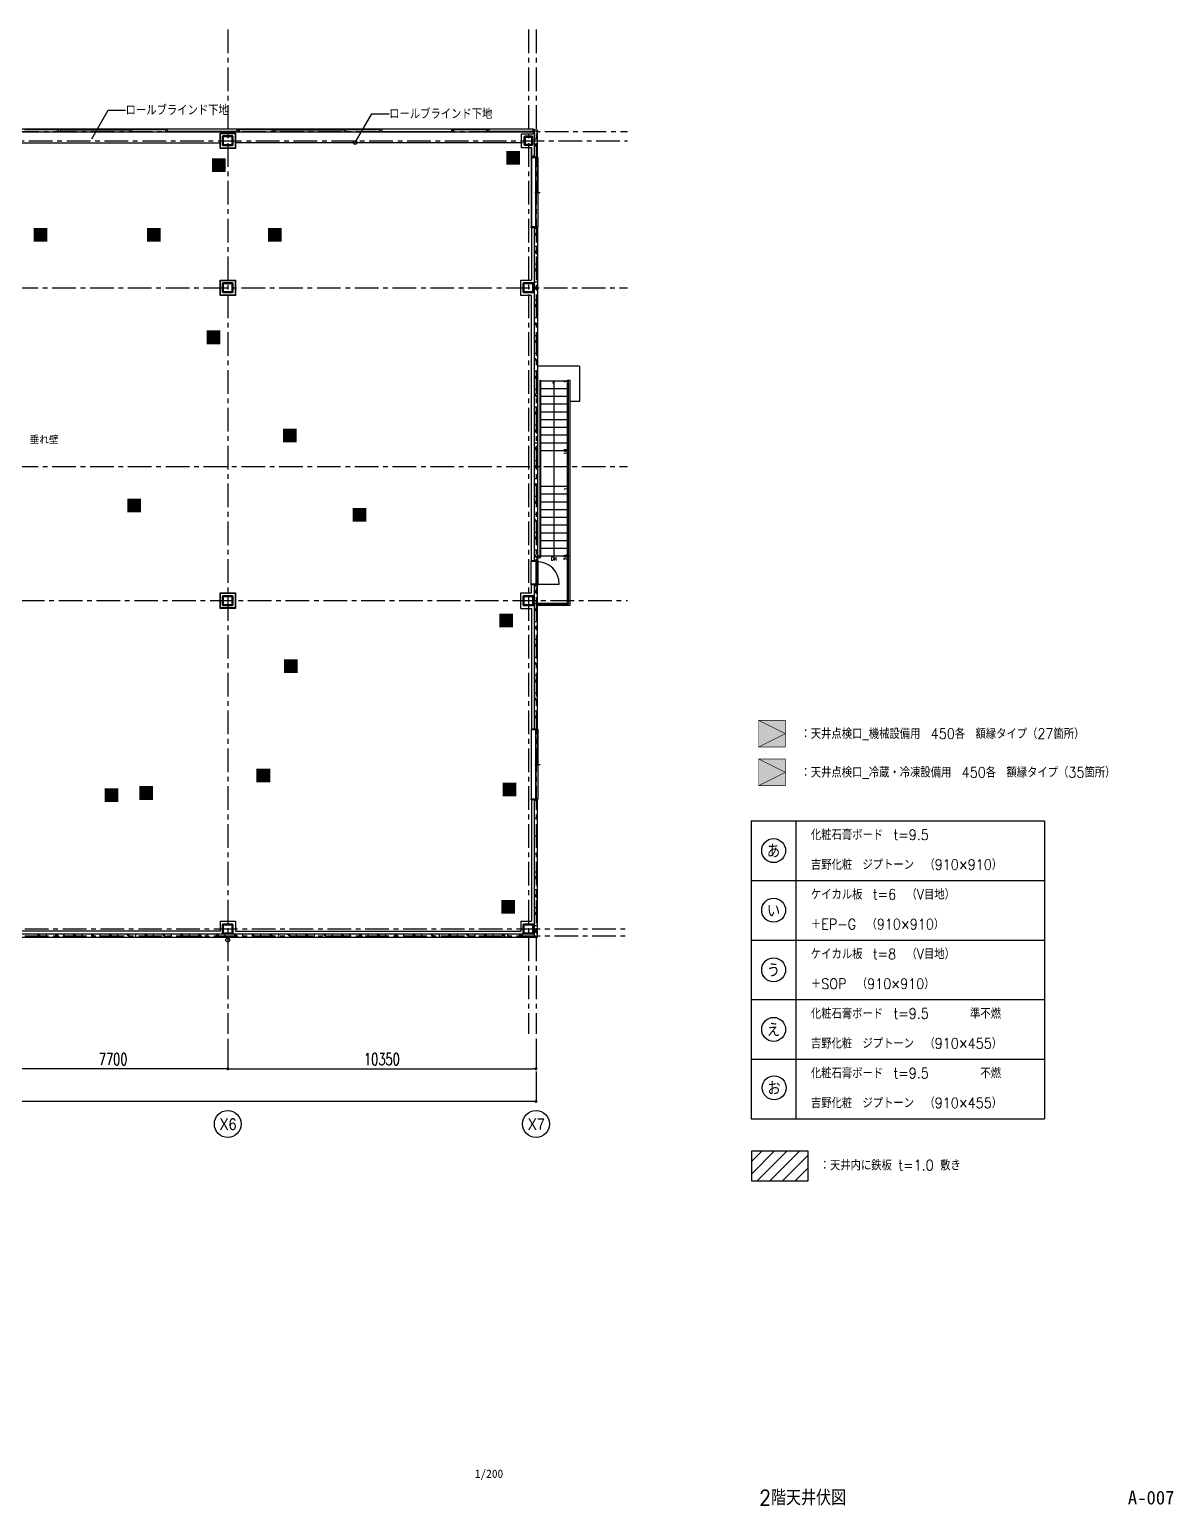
# Model space of a CAD drawing. Extents: x -119186 to 81195, y 1810 to 147180.
# Drawn here: x 42782 to 81195, y 1810 to 51351 of the extents above; entities that cross this region are included whole.
import ezdxf
from ezdxf.enums import TextEntityAlignment as Align

# ---------------------------------------------------------------- set-up
doc = ezdxf.new("R2010")
doc.units = 0
doc.header["$LTSCALE"] = 12.7
doc.header["$MEASUREMENT"] = 0
doc.header["$PDMODE"] = 1
doc.header["$PDSIZE"] = -2
doc.linetypes.add('CENTER', pattern=[2, 1.25, -0.25, 0.25, -0.25])
doc.linetypes.add('ISO-10______', pattern=[0.37, 0.24, -0.06, 0.01, -0.06])
doc.layers.get('0').update_dxf_attribs({"linetype": 'CONTINUOUS'})
doc.layers.get('DEFPOINTS').update_dxf_attribs({"color": 1, "linetype": 'CONTINUOUS'})
for name, color, linetype in [('A_タイトル枠', 7, 'CONTINUOUS'), ('A_寸法', 9, 'CONTINUOUS'), ('A_建築（下図）', 8, 'CONTINUOUS'), ('A_建築（新設・仕上げ）', 2, 'CONTINUOUS'), ('A_記述', 3, 'CONTINUOUS'), ('A_通り芯', 8, 'CENTER'), ('A_通り記号', 2, 'CENTER'), ('枠内記述', 3, 'CONTINUOUS')]:
    doc.layers.add(name, color=color, linetype=linetype)
doc.layers.add('A_天井点検口-1', color=5, linetype='CONTINUOUS', true_color=0x0000ff)
doc.layers.add('A_天井点検口-2', color=1, linetype='CONTINUOUS', true_color=0xff0000)
doc.styles.add('Dim', font='simplex.shx', dxfattribs={"width": 0.7, "bigfont": 'extfont2.shx'})
doc.styles.get("Standard").update_dxf_attribs({"font": 'txt', "bigfont": 'BIGFONT.SHX'})
doc.styles.add('Standard-A', font='romans.shx', dxfattribs={"bigfont": 'extfont2.shx'})
doc.styles.add('ゴシック', font='MS Gothic.ttf', dxfattribs={"height": 4})
doc.styles.add('スタイル1', font='MS PGothic.ttf')
doc.dimstyles.new('1-200', dxfattribs={"dimscale": 200, "dimtxt": 3, "dimasz": 1, "dimexe": 1, "dimexo": 1, "dimgap": 1, "dimtad": 1, "dimdec": 0, "dimtxsty": 'Dim', "dimblk": 'DOT', "dimcen": 2.5, "dimadec": 0, "dimazin": 0, "dimtfac": 1, "dimtdec": 0, "dimtix": 1, "dimtmove": 2, "dimatfit": 3, "dimldrblk": '引出線', "dimfxl": 1, "dimlwd": -1, "dimlwe": -1, "dimarcsym": 0})

# ---------------------------------------------------------------- blocks, each defined once
blk = doc.blocks.new('_Dot')
at = {"color": 0, "linetype": 'ByBlock', "lineweight": -2}
blk.add_line((-0.5, 0), (-1, 0), dxfattribs=at)
at = {"color": 0, "linetype": 'ByBlock', "const_width": 0.5}
blk.add_lwpolyline([(-0.25, 0, 1), (0.25, 0, 1)], format="xyb", close=True, dxfattribs=at)
blk = doc.blocks.new('*D14')
at = {"layer": 'A_寸法', "color": 0, "transparency": 16777216}
for p, q in [((41740, 17468), (41740, 16468)), ((49440, 17468), (49440, 16468)), ((49340, 16468), (41840, 16468))]:
    blk.add_line(p, q, dxfattribs=at)
at = {"layer": 'DEFPOINTS', "color": 0, "transparency": 16777216}
for p in [(41740, 17468), (49440, 17468), (41740, 16468)]:
    blk.add_point(p, dxfattribs=at)
at = {"layer": 'A_寸法', "color": 0, "transparency": 16777216, "xscale": 100, "yscale": 100, "zscale": 100, "rotation": 180}
blk.add_blockref('_Dot', (41740, 16468), dxfattribs=at)
at = {"layer": 'A_寸法', "color": 0, "transparency": 16777216, "xscale": 100, "yscale": 100, "zscale": 100}
blk.add_blockref('_Dot', (49440, 16468), dxfattribs=at)
at = {"layer": 'A_寸法', "color": 0, "transparency": 16777216, "insert": (45590, 16788), "char_height": 400, "attachment_point": 5, "style": 'Dim'}
blk.add_mtext('7700', dxfattribs=at)
blk = doc.blocks.new('引出線')
at = {"color": 0, "linetype": 'ByBlock'}
for points in [[(0, 0), (-1.96, -0.4)], [(-1, 0), (0, 0)]]:
    blk.add_lwpolyline(points, dxfattribs=at)
blk = doc.blocks.new('*D15')
at = {"layer": 'A_寸法', "color": 0, "transparency": 16777216}
for p, q in [((49440, 17468), (49440, 16468)), ((59790, 17468), (59790, 16468)), ((49540, 16468), (59690, 16468))]:
    blk.add_line(p, q, dxfattribs=at)
at = {"layer": 'DEFPOINTS', "color": 0, "transparency": 16777216}
for p in [(49440, 17468), (59790, 17468), (59790, 16468)]:
    blk.add_point(p, dxfattribs=at)
at = {"layer": 'A_寸法', "color": 0, "transparency": 16777216, "xscale": 100, "yscale": 100, "zscale": 100, "rotation": 180}
blk.add_blockref('_Dot', (49440, 16468), dxfattribs=at)
at = {"layer": 'A_寸法', "color": 0, "transparency": 16777216, "xscale": 100, "yscale": 100, "zscale": 100}
blk.add_blockref('_Dot', (59790, 16468), dxfattribs=at)
at = {"layer": 'A_寸法', "color": 0, "transparency": 16777216, "insert": (54615, 16788), "char_height": 400, "attachment_point": 5, "style": 'Dim'}
blk.add_mtext('10350', dxfattribs=at)
blk = doc.blocks.new('*D16')
at = {"layer": 'A_寸法', "color": 0, "transparency": 16777216}
for p, q in [((11590, 16373), (11590, 15373)), ((59790, 16373), (59790, 15373)), ((59690, 15373), (11690, 15373))]:
    blk.add_line(p, q, dxfattribs=at)
at = {"layer": 'DEFPOINTS', "color": 0, "transparency": 16777216}
for p in [(11590, 16373), (59790, 16373), (11590, 15373)]:
    blk.add_point(p, dxfattribs=at)
at = {"layer": 'A_寸法', "color": 0, "transparency": 16777216, "xscale": 100, "yscale": 100, "zscale": 100, "rotation": 180}
blk.add_blockref('_Dot', (11590, 15373), dxfattribs=at)
at = {"layer": 'A_寸法', "color": 0, "transparency": 16777216, "xscale": 100, "yscale": 100, "zscale": 100}
blk.add_blockref('_Dot', (59790, 15373), dxfattribs=at)
at = {"layer": 'A_寸法', "color": 0, "transparency": 16777216, "insert": (35690, 15693), "char_height": 400, "attachment_point": 5, "style": 'Dim'}
blk.add_mtext('48200', dxfattribs=at)

msp = doc.modelspace()

# ---------------------------------------------------------------- hatches: boundary and pattern name
at = {"layer": 'A_天井点検口-1', "true_color": 0xffffff}
h = msp.add_hatch(color=7, dxfattribs=at)
h.dxf.hatch_style = 1
h.paths.add_polyline_path([(51296.8, 37948.9), (51296.8, 37498.9), (51746.8, 37498.9), (51746.8, 37948.9)])
h = msp.add_hatch(color=7, dxfattribs=at)
h.dxf.hatch_style = 1
h.paths.add_polyline_path([(46067.6, 35601.9), (46067.6, 35151.9), (46517.6, 35151.9), (46517.6, 35601.9)])
h = msp.add_hatch(color=7, dxfattribs=at)
h.dxf.hatch_style = 1
h.paths.add_polyline_path([(53640, 35287.1), (53640, 34837.1), (54090, 34837.1), (54090, 35287.1)])
h = msp.add_hatch(color=7, dxfattribs=at)
h.dxf.hatch_style = 1
h.paths.add_polyline_path([(51334.2, 30207.4), (51334.2, 29757.4), (51784.2, 29757.4), (51784.2, 30207.4)])
h = msp.add_hatch(color=7, dxfattribs=at)
h.dxf.hatch_style = 1
h.paths.add_polyline_path([(67260.9, 28164.9), (67260.9, 27264.9), (68160.9, 27264.9), (68160.9, 28164.9)])
h = msp.add_hatch(color=7, dxfattribs=at)
h.dxf.hatch_style = 1
h.paths.add_polyline_path([(46469.5, 25949.4), (46469.5, 25499.4), (46919.5, 25499.4), (46919.5, 25949.4)])
at = {"layer": 'A_天井点検口-2', "true_color": 0xffffff}
h = msp.add_hatch(color=7, dxfattribs=at)
h.dxf.hatch_style = 1
h.paths.add_polyline_path([(58797.2, 47270.2), (58797.2, 46820.2), (59247.2, 46820.2), (59247.2, 47270.2)])
h = msp.add_hatch(color=7, dxfattribs=at)
h.dxf.hatch_style = 1
h.paths.add_polyline_path([(49362.5, 47019.9), (48912.5, 47019.9), (48912.5, 46569.9), (49362.5, 46569.9)])
h = msp.add_hatch(color=7, dxfattribs=at)
h.dxf.hatch_style = 1
h.paths.add_polyline_path([(42928.1, 44689), (42928.1, 44239), (43378.1, 44239), (43378.1, 44689)])
h = msp.add_hatch(color=7, dxfattribs=at)
h.dxf.hatch_style = 1
h.paths.add_polyline_path([(46727.8, 44689), (46727.8, 44239), (47177.8, 44239), (47177.8, 44689)])
h = msp.add_hatch(color=7, dxfattribs=at)
h.dxf.hatch_style = 1
h.paths.add_polyline_path([(50793, 44689), (50793, 44239), (51243, 44239), (51243, 44689)])
h = msp.add_hatch(color=7, dxfattribs=at)
h.dxf.hatch_style = 1
h.paths.add_polyline_path([(49187.7, 40794.3), (49187.7, 41244.3), (48737.7, 41244.3), (48737.7, 40794.3)])
h = msp.add_hatch(color=7, dxfattribs=at)
h.dxf.hatch_style = 1
h.paths.add_polyline_path([(58563.6, 31742.5), (58563.6, 31292.5), (59013.6, 31292.5), (59013.6, 31742.5)])
h = msp.add_hatch(color=7, dxfattribs=at)
h.dxf.hatch_style = 1
h.paths.add_polyline_path([(67260.9, 26869.4), (67260.9, 25969.4), (68160.9, 25969.4), (68160.9, 26869.4)])
h = msp.add_hatch(color=7, dxfattribs=at)
h.dxf.hatch_style = 1
h.paths.add_polyline_path([(50858.6, 26534.6), (50408.6, 26534.6), (50408.6, 26084.6), (50858.6, 26084.6)])
h = msp.add_hatch(color=7, dxfattribs=at)
h.dxf.hatch_style = 1
h.paths.add_polyline_path([(45306.4, 25425.8), (45756.4, 25425.8), (45756.4, 25875.8), (45306.4, 25875.8)])
h = msp.add_hatch(color=7, dxfattribs=at)
h.dxf.hatch_style = 1
h.paths.add_polyline_path([(58673.9, 26063.9), (58673.9, 25613.9), (59123.9, 25613.9), (59123.9, 26063.9)])
h = msp.add_hatch(color=7, dxfattribs=at)
h.dxf.hatch_style = 1
h.paths.add_polyline_path([(58626.5, 22132.1), (58626.5, 21682.1), (59076.5, 21682.1), (59076.5, 22132.1)])

# ---------------------------------------------------------------- linework, layer by layer
at = {"layer": 'A_天井点検口-1'}
for points, const_width in [([(51296.8, 37498.9), (51296.8, 37948.9), (51746.8, 37948.9), (51746.8, 37498.9)], 10), ([(46067.6, 35151.9), (46067.6, 35601.9), (46517.6, 35601.9), (46517.6, 35151.9)], 10), ([(53640, 34837.1), (53640, 35287.1), (54090, 35287.1), (54090, 34837.1)], 10), ([(51334.2, 29757.4), (51334.2, 30207.4), (51784.2, 30207.4), (51784.2, 29757.4)], 10), ([(67260.9, 27264.9), (67260.9, 28164.9), (68160.9, 28164.9), (68160.9, 27264.9)], 20), ([(46469.5, 25499.4), (46469.5, 25949.4), (46919.5, 25949.4), (46919.5, 25499.4)], 10)]:
    msp.add_lwpolyline(points, close=True, dxfattribs=dict(at, const_width=const_width))
for points, const_width in [([(51296.8, 37498.9), (51746.8, 37723.9), (51296.8, 37948.9)], 10), ([(46067.6, 35151.9), (46517.6, 35376.9), (46067.6, 35601.9)], 10), ([(53640, 34837.1), (54090, 35062.1), (53640, 35287.1)], 10), ([(51334.2, 29757.4), (51784.2, 29982.4), (51334.2, 30207.4)], 10), ([(67260.9, 27264.9), (68160.9, 27714.9), (67260.9, 28164.9)], 20), ([(46469.5, 25499.4), (46919.5, 25724.4), (46469.5, 25949.4)], 10)]:
    msp.add_lwpolyline(points, dxfattribs=dict(at, const_width=const_width))
at = {"layer": 'A_天井点検口-2'}
for points, const_width in [([(58797.2, 46820.2), (58797.2, 47270.2), (59247.2, 47270.2), (59247.2, 46820.2)], 10), ([(48912.5, 47019.9), (49362.5, 47019.9), (49362.5, 46569.9), (48912.5, 46569.9)], 10), ([(42928.1, 44239), (42928.1, 44689), (43378.1, 44689), (43378.1, 44239)], 10), ([(46727.8, 44239), (46727.8, 44689), (47177.8, 44689), (47177.8, 44239)], 10), ([(50793, 44239), (50793, 44689), (51243, 44689), (51243, 44239)], 10), ([(49187.7, 41244.3), (49187.7, 40794.3), (48737.7, 40794.3), (48737.7, 41244.3)], 10), ([(58563.6, 31292.5), (58563.6, 31742.5), (59013.6, 31742.5), (59013.6, 31292.5)], 10), ([(67260.9, 25969.4), (67260.9, 26869.4), (68160.9, 26869.4), (68160.9, 25969.4)], 20), ([(50408.6, 26534.6), (50858.6, 26534.6), (50858.6, 26084.6), (50408.6, 26084.6)], 10), ([(45756.4, 25425.8), (45306.4, 25425.8), (45306.4, 25875.8), (45756.4, 25875.8)], 10), ([(58673.9, 25613.9), (58673.9, 26063.9), (59123.9, 26063.9), (59123.9, 25613.9)], 10), ([(58626.5, 21682.1), (58626.5, 22132.1), (59076.5, 22132.1), (59076.5, 21682.1)], 10)]:
    msp.add_lwpolyline(points, close=True, dxfattribs=dict(at, const_width=const_width))
for points, const_width in [([(58797.2, 46820.2), (59247.2, 47045.2), (58797.2, 47270.2)], 10), ([(48912.5, 47019.9), (49137.5, 46569.9), (49362.5, 47019.9)], 10), ([(42928.1, 44239), (43378.1, 44464), (42928.1, 44689)], 10), ([(46727.8, 44239), (47177.8, 44464), (46727.8, 44689)], 10), ([(50793, 44239), (51243, 44464), (50793, 44689)], 10), ([(49187.7, 41244.3), (48737.7, 41019.3), (49187.7, 40794.3)], 10), ([(58563.6, 31292.5), (59013.6, 31517.5), (58563.6, 31742.5)], 10), ([(67260.9, 25969.4), (68160.9, 26419.4), (67260.9, 26869.4)], 20), ([(50408.6, 26534.6), (50633.6, 26084.6), (50858.6, 26534.6)], 10), ([(45756.4, 25425.8), (45531.4, 25875.8), (45306.4, 25425.8)], 10), ([(58673.9, 25613.9), (59123.9, 25838.9), (58673.9, 26063.9)], 10), ([(58626.5, 21682.1), (59076.5, 21907.1), (58626.5, 22132.1)], 10)]:
    msp.add_lwpolyline(points, dxfattribs=dict(at, const_width=const_width))
at = {"layer": 'A_建築（下図）', "color": 8, "linetype": 'Continuous'}
for p, q in [((59689.6, 48002.6), (11519.6, 48002.6)), ((59689.6, 47902.6), (24619.6, 47902.6)), ((43699.6, 47987.6), (42619.6, 47987.6)), ((43699.6, 47972.6), (43699.6, 48002.6)), ((43759.6, 48002.6), (43699.6, 48002.6)), ((43759.6, 47972.6), (43699.6, 47972.6)), ((43819.6, 48002.6), (43759.6, 48002.6)), ((43759.6, 47902.6), (43759.6, 48002.6)), ((43759.6, 47972.6), (43759.6, 48002.6)), ((43759.6, 47972.6), (43759.6, 48002.6)), ((43759.6, 48002.6), (43759.6, 47972.6)), ((43819.6, 47902.6), (43759.6, 47902.6)), ((43819.6, 47902.6), (43819.6, 48002.6)), ((43819.6, 47902.6), (43819.6, 48002.6)), ((43819.6, 47982.6), (46159.6, 47982.6)), ((46219.6, 48002.6), (46159.6, 48002.6)), ((46159.6, 47902.6), (46159.6, 48002.6)), ((46219.6, 47902.6), (46159.6, 47902.6)), ((46219.6, 47902.6), (46219.6, 48002.6)), ((46219.6, 47902.6), (46219.6, 48002.6)), ((47359.6, 47982.6), (46219.6, 47982.6)), ((47419.6, 48002.6), (47359.6, 48002.6)), ((47359.6, 47902.6), (47359.6, 48002.6)), ((47419.6, 47902.6), (47359.6, 47902.6)), ((47419.6, 47902.6), (47419.6, 48002.6)), ((47419.6, 47902.6), (47419.6, 48002.6)), ((49759.6, 47922.6), (47419.6, 47922.6)), ((49289.6, 47750.6), (49306.6, 47767.6)), ((49289.6, 47484.6), (49289.6, 47750.6)), ((49301.6, 47750.6), (49306.6, 47755.6)), ((49301.6, 47484.6), (49301.6, 47750.6)), ((49306.6, 47767.6), (49572.6, 47767.6)), ((49306.6, 47755.6), (49572.6, 47755.6)), ((49572.6, 47767.6), (49589.6, 47750.6)), ((49572.6, 47755.6), (49577.6, 47750.6)), ((49577.6, 47750.6), (49577.6, 47484.6)), ((49589.6, 47750.6), (49589.6, 47484.6)), ((49759.6, 47972.6), (49759.6, 48002.6)), ((49819.6, 48002.6), (49759.6, 48002.6)), ((49819.6, 47972.6), (49759.6, 47972.6)), ((49819.6, 47962.6), (49759.6, 47962.6)), ((49759.6, 47902.6), (49759.6, 47962.6)), ((49819.6, 47902.6), (49759.6, 47902.6)), ((49819.6, 47972.6), (49819.6, 48002.6)), ((49819.6, 47972.6), (49819.6, 48002.6)), ((49819.6, 48002.6), (49819.6, 47972.6)), ((50899.6, 47987.6), (49819.6, 47987.6)), ((49819.6, 47902.6), (49819.6, 47962.6)), ((49819.6, 47902.6), (49819.6, 47962.6)), ((49819.6, 47962.6), (49819.6, 47902.6)), ((50899.6, 47972.6), (50899.6, 48002.6)), ((50959.6, 48002.6), (50899.6, 48002.6)), ((50959.6, 47972.6), (50899.6, 47972.6)), ((51019.6, 48002.6), (50959.6, 48002.6)), ((50959.6, 47902.6), (50959.6, 48002.6)), ((50959.6, 47972.6), (50959.6, 48002.6)), ((50959.6, 47972.6), (50959.6, 48002.6)), ((50959.6, 48002.6), (50959.6, 47972.6)), ((51019.6, 47902.6), (50959.6, 47902.6)), ((51019.6, 47902.6), (51019.6, 48002.6)), ((51019.6, 47902.6), (51019.6, 48002.6)), ((51019.6, 47982.6), (53359.6, 47982.6)), ((53419.6, 48002.6), (53359.6, 48002.6)), ((53359.6, 47902.6), (53359.6, 48002.6)), ((53419.6, 47902.6), (53359.6, 47902.6)), ((53419.6, 47902.6), (53419.6, 48002.6)), ((53419.6, 47902.6), (53419.6, 48002.6)), ((54559.6, 47982.6), (53419.6, 47982.6)), ((54619.6, 48002.6), (54559.6, 48002.6)), ((54559.6, 47902.6), (54559.6, 48002.6)), ((54559.6, 47972.6), (54559.6, 48002.6)), ((54559.6, 47972.6), (54559.6, 48002.6)), ((54559.6, 48002.6), (54559.6, 47972.6)), ((54619.6, 47902.6), (54559.6, 47902.6)), ((54619.6, 47902.6), (54619.6, 48002.6)), ((54619.6, 47902.6), (54619.6, 48002.6)), ((56959.6, 47912.6), (54619.6, 47912.6)), ((56959.6, 47972.6), (56959.6, 48002.6)), ((57019.6, 48002.6), (56959.6, 48002.6)), ((57019.6, 47972.6), (56959.6, 47972.6)), ((57019.6, 47962.6), (56959.6, 47962.6)), ((56959.6, 47902.6), (56959.6, 47962.6)), ((57019.6, 47902.6), (56959.6, 47902.6)), ((57019.6, 47972.6), (57019.6, 48002.6)), ((57019.6, 47972.6), (57019.6, 48002.6)), ((57019.6, 48002.6), (57019.6, 47972.6)), ((58099.6, 47987.6), (57019.6, 47987.6)), ((57019.6, 47902.6), (57019.6, 47962.6)), ((57019.6, 47902.6), (57019.6, 47962.6)), ((57019.6, 47962.6), (57019.6, 47902.6)), ((58099.6, 47972.6), (58099.6, 48002.6)), ((58159.6, 48002.6), (58099.6, 48002.6)), ((58159.6, 47972.6), (58099.6, 47972.6)), ((58219.6, 48002.6), (58159.6, 48002.6)), ((58159.6, 47902.6), (58159.6, 48002.6)), ((58159.6, 47972.6), (58159.6, 48002.6)), ((58159.6, 47972.6), (58159.6, 48002.6)), ((58159.6, 48002.6), (58159.6, 47972.6)), ((58219.6, 47902.6), (58159.6, 47902.6)), ((58219.6, 47902.6), (58219.6, 48002.6)), ((58219.6, 47902.6), (58219.6, 48002.6)), ((59689.6, 47932.6), (58219.6, 47932.6)), ((59689.6, 48002.6), (59724.6, 48002.6)), ((59689.6, 47902.6), (59689.6, 48002.6)), ((59689.6, 47902.6), (59724.6, 47902.6)), ((59724.6, 47902.6), (59724.6, 48002.6)), ((59739.6, 47974.6), (59747.6, 47982.6)), ((59739.6, 47082.6), (59739.6, 47974.6)), ((59739.6, 47682.6), (59839.6, 47682.6)), ((59747.6, 47982.6), (59831.6, 47982.6)), ((59831.6, 47982.6), (59839.6, 47974.6)), ((59839.6, 47082.6), (59839.6, 47974.6)), ((41974.6, 47552.6), (49204.6, 47552.6)), ((49306.6, 47467.6), (49289.6, 47484.6)), ((49306.6, 47479.6), (49301.6, 47484.6)), ((49572.6, 47479.6), (49306.6, 47479.6)), ((49572.6, 47467.6), (49306.6, 47467.6)), ((49589.6, 47484.6), (49572.6, 47467.6)), ((49577.6, 47484.6), (49572.6, 47479.6)), ((49572.6, 47479.6), (49572.6, 47479.6)), ((49572.6, 47467.6), (49572.6, 47467.6)), ((59339.6, 47552.6), (49674.6, 47552.6)), ((59629.6, 47067.6), (59629.6, 47042.6)), ((59779.6, 47067.6), (59629.6, 47067.6)), ((59639.6, 47067.6), (59639.6, 47382.6)), ((59652.1, 47067.6), (59652.1, 47395.1)), ((59667.1, 47116.8), (59652.1, 47116.8)), ((59652.1, 47116.8), (59652.1, 47071.8)), ((59652.1, 47071.8), (59667.1, 47071.8)), ((59667.1, 47106.8), (59667.1, 47116.8)), ((59667.1, 47071.8), (59670.1, 47076.8)), ((59670.1, 47076.8), (59699.1, 47076.8)), ((59699.1, 47076.8), (59702.1, 47071.8)), ((59717.1, 47116.8), (59702.1, 47116.8)), ((59702.1, 47116.8), (59702.1, 47106.8)), ((59702.1, 47071.8), (59717.1, 47071.8)), ((59717.1, 47071.8), (59717.1, 47116.8)), ((59739.6, 47529.3), (59839.6, 47429.3)), ((59739.6, 47485), (59839.6, 47385)), ((59739.6, 47090.6), (59747.6, 47082.6)), ((59739.6, 47082.6), (59839.6, 47082.6)), ((59747.6, 47082.6), (59831.6, 47082.6)), ((59779.6, 47067.6), (59779.6, 47032.6)), ((59849.6, 47067.6), (59779.6, 47067.6)), ((59849.6, 47067.6), (59779.6, 47067.6)), ((59831.6, 47082.6), (59839.6, 47090.6)), ((59849.6, 47067.6), (59849.6, 47032.6)), ((59779.6, 47042.6), (59629.6, 47042.6)), ((59629.6, 47042.6), (59629.6, 44722.6)), ((59849.6, 47032.6), (59779.6, 47032.6)), ((59779.6, 44732.6), (59779.6, 47032.6)), ((59844.6, 47032.6), (59814.6, 47032.6)), ((59844.6, 47032.6), (59814.6, 47032.6)), ((59814.6, 47032.6), (59844.6, 47032.6)), ((59829.6, 47032.6), (59829.6, 45912.6)), ((59849.6, 47032.6), (59849.6, 44732.6)), ((59809.6, 45912.6), (59779.6, 45912.6)), ((59809.6, 45912.6), (59779.6, 45912.6)), ((59779.6, 45912.6), (59809.6, 45912.6)), ((59779.6, 45912.6), (59779.6, 45852.6)), ((59809.6, 45852.6), (59779.6, 45852.6)), ((59794.6, 44792.6), (59794.6, 45852.6)), ((59809.6, 45912.6), (59809.6, 45852.6)), ((59844.6, 45912.6), (59814.6, 45912.6)), ((59844.6, 45912.6), (59814.6, 45912.6)), ((59814.6, 45912.6), (59844.6, 45912.6)), ((59814.6, 45912.6), (59814.6, 45852.6)), ((59844.6, 45852.6), (59814.6, 45852.6)), ((59844.6, 45912.6), (59844.6, 45852.6)), ((59629.6, 44697.6), (59629.6, 44722.6)), ((59779.6, 44722.6), (59629.6, 44722.6)), ((59779.6, 44697.6), (59629.6, 44697.6)), ((59739.6, 44682.6), (59839.6, 44682.6)), ((59739.6, 44674.6), (59747.6, 44682.6)), ((59739.6, 33550.6), (59739.6, 44682.6)), ((59747.6, 44682.6), (59831.6, 44682.6)), ((59809.6, 44792.6), (59779.6, 44792.6)), ((59779.6, 44732.6), (59779.6, 44792.6)), ((59779.6, 44697.6), (59779.6, 44732.6)), ((59849.6, 44732.6), (59779.6, 44732.6)), ((59809.6, 44732.6), (59779.6, 44732.6)), ((59809.6, 44732.6), (59779.6, 44732.6)), ((59779.6, 44732.6), (59809.6, 44732.6)), ((59849.6, 44697.6), (59779.6, 44697.6)), ((59849.6, 44697.6), (59779.6, 44697.6)), ((59809.6, 44732.6), (59809.6, 44792.6)), ((59831.6, 44682.6), (59839.6, 44674.6)), ((59839.6, 44682.6), (59839.6, 33550.6)), ((59849.6, 44697.6), (59849.6, 44732.6)), ((59739.6, 44529.3), (59839.6, 44429.3)), ((59739.6, 44485), (59839.6, 44385)), ((59739.6, 44082.6), (59839.6, 44082.6)), ((59739.6, 43929.3), (59839.6, 43829.3)), ((59739.6, 43885), (59839.6, 43785)), ((59739.6, 43482.6), (59839.6, 43482.6)), ((59739.6, 43329.3), (59839.6, 43229.3)), ((59739.6, 43285), (59839.6, 43185)), ((59739.6, 42882.6), (59839.6, 42882.6)), ((59739.6, 42729.3), (59839.6, 42629.3)), ((59739.6, 42685), (59839.6, 42585)), ((59739.6, 42282.6), (59839.6, 42282.6)), ((59739.6, 42129.3), (59839.6, 42029.3)), ((59739.6, 42085), (59839.6, 41985)), ((59739.6, 41682.6), (59839.6, 41682.6)), ((59739.6, 41529.3), (59839.6, 41429.3)), ((59739.6, 41485), (59839.6, 41385)), ((59739.6, 41082.6), (59839.6, 41082.6)), ((59739.6, 40929.3), (59839.6, 40829.3)), ((59739.6, 40885), (59839.6, 40785)), ((59739.6, 40482.6), (59839.6, 40482.6)), ((59739.6, 40329.3), (59839.6, 40229.3)), ((59739.6, 40285), (59839.6, 40185)), ((59739.6, 39882.6), (59839.6, 39882.6)), ((59739.6, 39729.3), (59839.6, 39629.3)), ((59739.6, 39685), (59839.6, 39585)), ((61249.6, 40054.3), (59839.6, 40054.3)), ((61249.6, 40054.3), (61249.6, 38869.3)), ((59739.6, 39282.6), (59839.6, 39282.6)), ((59927.6, 39583.3), (59939.6, 39583.3)), ((59927.6, 33644.6), (59927.6, 39583.3)), ((59939.6, 39583.3), (59939.6, 33632.6)), ((59939.6, 39562.6), (60839.6, 39562.6)), ((59939.6, 39302.6), (60839.6, 39302.6)), ((60389.6, 39562.6), (60338.1, 39473.6)), ((60389.6, 39562.6), (60389.6, 33682.6)), ((60839.6, 39583.3), (60839.6, 32094.6)), ((60839.6, 39583.3), (60851.6, 39583.3)), ((60851.6, 39583.3), (60851.6, 32082.6)), ((60871.6, 39583.3), (60871.6, 32062.6)), ((60871.6, 39583.3), (60921.6, 39583.3)), ((60921.6, 39583.3), (60921.6, 32012.6)), ((59739.6, 39129.3), (59839.6, 39029.3)), ((59739.6, 39085), (59839.6, 38985)), ((59739.6, 38682.6), (59839.6, 38682.6)), ((59939.6, 39042.6), (60839.6, 39042.6)), ((59939.6, 38782.6), (60839.6, 38782.6)), ((61249.6, 38869.3), (60921.6, 38869.3)), ((59739.6, 38529.3), (59839.6, 38429.3)), ((59739.6, 38485), (59839.6, 38385)), ((59939.6, 38522.6), (60839.6, 38522.6)), ((59939.6, 38262.6), (60839.6, 38262.6)), ((59739.6, 38082.6), (59839.6, 38082.6)), ((59739.6, 37929.3), (59839.6, 37829.3)), ((59739.6, 37885), (59839.6, 37785)), ((59939.6, 38002.6), (60839.6, 38002.6)), ((59939.6, 37742.6), (60839.6, 37742.6)), ((59739.6, 37482.6), (59839.6, 37482.6)), ((59739.6, 37329.3), (59839.6, 37229.3)), ((59739.6, 37285), (59839.6, 37185)), ((59939.6, 37482.6), (60839.6, 37482.6)), ((59939.6, 37222.6), (60839.6, 37222.6)), ((59739.6, 36882.6), (59839.6, 36882.6)), ((59739.6, 36729.3), (59839.6, 36629.3)), ((59739.6, 36685), (59839.6, 36585)), ((59739.6, 36282.6), (59839.6, 36282.6)), ((59739.6, 36129.3), (59839.6, 36029.3)), ((59739.6, 36085), (59839.6, 35985)), ((59739.6, 35682.6), (59839.6, 35682.6)), ((59939.6, 36022.6), (60839.6, 36022.6)), ((59939.6, 35762.6), (60839.6, 35762.6)), ((59739.6, 35529.3), (59839.6, 35429.3)), ((59739.6, 35485), (59839.6, 35385)), ((59939.6, 35502.6), (60839.6, 35502.6)), ((59939.6, 35242.6), (60839.6, 35242.6)), ((59739.6, 35082.6), (59839.6, 35082.6)), ((59739.6, 34929.3), (59839.6, 34829.3)), ((59739.6, 34885), (59839.6, 34785)), ((59939.6, 34982.6), (60839.6, 34982.6)), ((59939.6, 34722.6), (60839.6, 34722.6)), ((59739.6, 34482.6), (59839.6, 34482.6)), ((59739.6, 34329.3), (59839.6, 34229.3)), ((59739.6, 34285), (59839.6, 34185)), ((59939.6, 34462.6), (60839.6, 34462.6)), ((59939.6, 34202.6), (60839.6, 34202.6)), ((59739.6, 33882.6), (59839.6, 33882.6)), ((59739.6, 33882.6), (59839.6, 33882.6)), ((59739.6, 33729.3), (59839.6, 33629.3)), ((59939.6, 33942.6), (60839.6, 33942.6)), ((59784.6, 33522.6), (59629.6, 33522.6)), ((59629.6, 33497.6), (59629.6, 33522.6)), ((59784.6, 33497.6), (59629.6, 33497.6)), ((59629.6, 32737.6), (59629.6, 33497.6)), ((59739.6, 33685), (59839.6, 33585)), ((59739.6, 33550.6), (59747.6, 33542.6)), ((59747.6, 33542.6), (59831.6, 33542.6)), ((59784.6, 33527.6), (59784.6, 33487.6)), ((59784.6, 33527.6), (59854.6, 33527.6)), ((59784.6, 33487.6), (59784.6, 32737.6)), ((59784.6, 33487.6), (59819.6, 33487.6)), ((59784.6, 33487.6), (59819.6, 33487.6)), ((59819.6, 33502.6), (59819.6, 33487.6)), ((59819.6, 33502.6), (59854.6, 33502.6)), ((59831.6, 33542.6), (59839.6, 33550.6)), ((59839.6, 33644.6), (59927.6, 33644.6)), ((59839.6, 33632.6), (59939.6, 33632.6)), ((59854.6, 33527.6), (59854.6, 33502.6)), ((59854.6, 33502.6), (59854.6, 32722.6)), ((59939.6, 33682.6), (60839.6, 33682.6)), ((59784.6, 32737.6), (59629.6, 32737.6)), ((59629.6, 32712.6), (59629.6, 32737.6)), ((59784.6, 32712.6), (59629.6, 32712.6)), ((59784.6, 32737.6), (59819.6, 32737.6)), ((59784.6, 32697.6), (59784.6, 32737.6)), ((59784.6, 32697.6), (59854.6, 32697.6)), ((59819.6, 32722.6), (59819.6, 32737.6)), ((59819.6, 32737.6), (60569.6, 32737.6)), ((59819.6, 32722.6), (59854.6, 32722.6)), ((59854.6, 32722.6), (59854.6, 32697.6)), ((59739.6, 32674.6), (59747.6, 32682.6)), ((59739.6, 27882.6), (59739.6, 32674.6)), ((59739.6, 32529.3), (59839.6, 32429.3)), ((59739.6, 32485), (59839.6, 32385)), ((59747.6, 32682.6), (59831.6, 32682.6)), ((59831.6, 32682.6), (59839.6, 32674.6)), ((59839.6, 27890.6), (59839.6, 32674.6)), ((59739.6, 32082.6), (59839.6, 32082.6)), ((59739.6, 31929.3), (59839.6, 31829.3)), ((59739.6, 31885), (59839.6, 31785)), ((59839.6, 32094.6), (60839.6, 32094.6)), ((59839.6, 32082.6), (60851.6, 32082.6)), ((59859.6, 32062.6), (59859.6, 32082.6)), ((59859.6, 32062.6), (60871.6, 32062.6)), ((59739.6, 31482.6), (59839.6, 31482.6)), ((59739.6, 31329.3), (59839.6, 31229.3)), ((59739.6, 31285), (59839.6, 31185)), ((59739.6, 30882.6), (59839.6, 30882.6)), ((59739.6, 30729.3), (59839.6, 30629.3)), ((59739.6, 30685), (59839.6, 30585)), ((59739.6, 30282.6), (59839.6, 30282.6)), ((59739.6, 30129.3), (59839.6, 30029.3)), ((59739.6, 30085), (59839.6, 29985)), ((59739.6, 29682.6), (59839.6, 29682.6)), ((59739.6, 29529.3), (59839.6, 29429.3)), ((59739.6, 29485), (59839.6, 29385)), ((59739.6, 29082.6), (59839.6, 29082.6)), ((59739.6, 28929.3), (59839.6, 28829.3)), ((59739.6, 28885), (59839.6, 28785)), ((59739.6, 28482.6), (59839.6, 28482.6)), ((59739.6, 28329.3), (59839.6, 28229.3)), ((59739.6, 28285), (59839.6, 28185)), ((59629.6, 27867.6), (59629.6, 27842.6)), ((59779.6, 27867.6), (59629.6, 27867.6)), ((59779.6, 27842.6), (59629.6, 27842.6)), ((59629.6, 27842.6), (59629.6, 25522.6)), ((59747.6, 27882.6), (59831.6, 27882.6)), ((59779.6, 27867.6), (59779.6, 27832.6)), ((59849.6, 27867.6), (59779.6, 27867.6)), ((59849.6, 27867.6), (59779.6, 27867.6)), ((59849.6, 27832.6), (59779.6, 27832.6)), ((59779.6, 25532.6), (59779.6, 27832.6)), ((59844.6, 27832.6), (59814.6, 27832.6)), ((59844.6, 27832.6), (59814.6, 27832.6)), ((59814.6, 27832.6), (59844.6, 27832.6)), ((59829.6, 27832.6), (59829.6, 26712.6)), ((59831.6, 27882.6), (59839.6, 27890.6)), ((59849.6, 27867.6), (59849.6, 27832.6)), ((59849.6, 27832.6), (59849.6, 25532.6)), ((59809.6, 26712.6), (59779.6, 26712.6)), ((59809.6, 26712.6), (59779.6, 26712.6)), ((59779.6, 26712.6), (59809.6, 26712.6)), ((59779.6, 26712.6), (59779.6, 26652.6)), ((59809.6, 26652.6), (59779.6, 26652.6)), ((59794.6, 25592.6), (59794.6, 26652.6)), ((59809.6, 26712.6), (59809.6, 26652.6)), ((59844.6, 26712.6), (59814.6, 26712.6)), ((59844.6, 26712.6), (59814.6, 26712.6)), ((59814.6, 26712.6), (59844.6, 26712.6)), ((59814.6, 26712.6), (59814.6, 26652.6)), ((59844.6, 26652.6), (59814.6, 26652.6)), ((59844.6, 26712.6), (59844.6, 26652.6)), ((59779.6, 25522.6), (59629.6, 25522.6)), ((59629.6, 25497.6), (59629.6, 25522.6)), ((59779.6, 25497.6), (59629.6, 25497.6)), ((59739.6, 25474.6), (59747.6, 25482.6)), ((59739.6, 20882.6), (59739.6, 25474.6)), ((59747.6, 25482.6), (59831.6, 25482.6)), ((59809.6, 25592.6), (59779.6, 25592.6)), ((59779.6, 25532.6), (59779.6, 25592.6)), ((59779.6, 25497.6), (59779.6, 25532.6)), ((59849.6, 25532.6), (59779.6, 25532.6)), ((59809.6, 25532.6), (59779.6, 25532.6)), ((59809.6, 25532.6), (59779.6, 25532.6)), ((59779.6, 25532.6), (59809.6, 25532.6)), ((59849.6, 25497.6), (59779.6, 25497.6)), ((59849.6, 25497.6), (59779.6, 25497.6)), ((59809.6, 25532.6), (59809.6, 25592.6)), ((59831.6, 25482.6), (59839.6, 25474.6)), ((59839.6, 20892), (59839.6, 25474.6)), ((59849.6, 25497.6), (59849.6, 25532.6)), ((59739.6, 24882.6), (59839.6, 24882.6)), ((59739.6, 24282.6), (59839.6, 24282.6)), ((59739.6, 23682.6), (59839.6, 23682.6)), ((59739.6, 23082.6), (59839.6, 23082.6)), ((59739.6, 22929.3), (59839.6, 22829.3)), ((59739.6, 22885), (59839.6, 22785)), ((59739.6, 22482.6), (59839.6, 22482.6)), ((59739.6, 22329.3), (59839.6, 22229.3)), ((59739.6, 22285), (59839.6, 22185)), ((59739.6, 21882.6), (59839.6, 21882.6)), ((59739.6, 21729.3), (59839.6, 21629.3)), ((59739.6, 21685), (59839.6, 21585)), ((59739.6, 20982.6), (36847.6, 20982.6)), ((36847.6, 20882.6), (59739.6, 20882.6)), ((43041.9, 20982.6), (43141.9, 20882.6)), ((43086.2, 20982.6), (43186.2, 20882.6)), ((43339.6, 20982.6), (43339.6, 20882.6)), ((43641.9, 20982.6), (43741.9, 20882.6)), ((43686.2, 20982.6), (43786.2, 20882.6)), ((43939.6, 20982.6), (43939.6, 20882.6)), ((44241.9, 20982.6), (44341.9, 20882.6)), ((44286.2, 20982.6), (44386.2, 20882.6)), ((44539.6, 20982.6), (44539.6, 20882.6)), ((44841.9, 20982.6), (44941.9, 20882.6)), ((44886.2, 20982.6), (44986.2, 20882.6)), ((45139.6, 20982.6), (45139.6, 20882.6)), ((45441.9, 20982.6), (45541.9, 20882.6)), ((45486.2, 20982.6), (45586.2, 20882.6)), ((45739.6, 20982.6), (45739.6, 20882.6)), ((46041.9, 20982.6), (46141.9, 20882.6)), ((46086.2, 20982.6), (46186.2, 20882.6)), ((46339.6, 20982.6), (46339.6, 20882.6)), ((46641.9, 20982.6), (46741.9, 20882.6)), ((46686.2, 20982.6), (46786.2, 20882.6)), ((46939.6, 20982.6), (46939.6, 20882.6)), ((47241.9, 20982.6), (47341.9, 20882.6)), ((47286.2, 20982.6), (47386.2, 20882.6)), ((47539.6, 20982.6), (47539.6, 20882.6)), ((47841.9, 20982.6), (47941.9, 20882.6)), ((47886.2, 20982.6), (47986.2, 20882.6)), ((48139.6, 20982.6), (48139.6, 20882.6)), ((48441.9, 20982.6), (48541.9, 20882.6)), ((48486.2, 20982.6), (48586.2, 20882.6)), ((48739.6, 20982.6), (48739.6, 20882.6)), ((49041.9, 20982.6), (49141.9, 20882.6)), ((49086.2, 20982.6), (49186.2, 20882.6)), ((49339.6, 20982.6), (49339.6, 20882.6)), ((49641.9, 20982.6), (49741.9, 20882.6)), ((49686.2, 20982.6), (49786.2, 20882.6)), ((49939.6, 20982.6), (49939.6, 20882.6)), ((50241.9, 20982.6), (50341.9, 20882.6)), ((50286.2, 20982.6), (50386.2, 20882.6)), ((50539.6, 20982.6), (50539.6, 20882.6)), ((50841.9, 20982.6), (50941.9, 20882.6)), ((50886.2, 20982.6), (50986.2, 20882.6)), ((51139.6, 20982.6), (51139.6, 20882.6)), ((51441.9, 20982.6), (51541.9, 20882.6)), ((51486.2, 20982.6), (51586.2, 20882.6)), ((51739.6, 20982.6), (51739.6, 20882.6)), ((52041.9, 20982.6), (52141.9, 20882.6)), ((52086.2, 20982.6), (52186.2, 20882.6)), ((52339.6, 20982.6), (52339.6, 20882.6)), ((52641.9, 20982.6), (52741.9, 20882.6)), ((52686.2, 20982.6), (52786.2, 20882.6)), ((52939.6, 20982.6), (52939.6, 20882.6)), ((53241.9, 20982.6), (53341.9, 20882.6)), ((53286.2, 20982.6), (53386.2, 20882.6)), ((53539.6, 20982.6), (53539.6, 20882.6)), ((53841.9, 20982.6), (53941.9, 20882.6)), ((53886.2, 20982.6), (53986.2, 20882.6)), ((54139.6, 20982.6), (54139.6, 20882.6)), ((54441.9, 20982.6), (54541.9, 20882.6)), ((54486.2, 20982.6), (54586.2, 20882.6)), ((54739.6, 20982.6), (54739.6, 20882.6)), ((55041.9, 20982.6), (55141.9, 20882.6)), ((55086.2, 20982.6), (55186.2, 20882.6)), ((55339.6, 20982.6), (55339.6, 20882.6)), ((55641.9, 20982.6), (55741.9, 20882.6)), ((55686.2, 20982.6), (55786.2, 20882.6)), ((55939.6, 20982.6), (55939.6, 20882.6)), ((56241.9, 20982.6), (56341.9, 20882.6)), ((56286.2, 20982.6), (56386.2, 20882.6)), ((56539.6, 20982.6), (56539.6, 20882.6)), ((56841.9, 20982.6), (56941.9, 20882.6)), ((56886.2, 20982.6), (56986.2, 20882.6)), ((57139.6, 20982.6), (57139.6, 20882.6)), ((57441.9, 20982.6), (57541.9, 20882.6)), ((57486.2, 20982.6), (57586.2, 20882.6)), ((57739.6, 20982.6), (57739.6, 20882.6)), ((58041.9, 20982.6), (58141.9, 20882.6)), ((58086.2, 20982.6), (58186.2, 20882.6)), ((58339.6, 20982.6), (58339.6, 20882.6)), ((58641.9, 20982.6), (58741.9, 20882.6)), ((58686.2, 20982.6), (58786.2, 20882.6)), ((58839.6, 20982.6), (58839.6, 20882.6)), ((59239.6, 20982.6), (59239.6, 20882.6)), ((59241.9, 20982.6), (59341.9, 20882.6)), ((59286.2, 20982.6), (59386.2, 20882.6)), ((59739.6, 21282.6), (59839.6, 21282.6)), ((59739.6, 21129.3), (59839.6, 21029.3)), ((59739.6, 21085), (59839.6, 20985)), ((59739.6, 20892), (59747.6, 20884)), ((59747.6, 20884), (59831.6, 20884)), ((59831.6, 20884), (59839.6, 20892))]:
    msp.add_line(p, q, dxfattribs=at)
at = {"layer": 'A_建築（下図）', "color": 8}
for p, q in [((49264.6, 47767.6), (49289.6, 47792.6)), ((49264.6, 47467.6), (49264.6, 47767.6)), ((49289.6, 47792.6), (49589.6, 47792.6)), ((49289.6, 47792.6), (49289.6, 47792.6)), ((49589.6, 47792.6), (49614.6, 47767.6)), ((49614.6, 47767.6), (49614.6, 47467.6)), ((49289.6, 47442.6), (49264.6, 47467.6)), ((49589.6, 47442.6), (49289.6, 47442.6)), ((49614.6, 47467.6), (49589.6, 47442.6)), ((59747.6, 45882.6), (59926.9, 45882.6)), ((59739.6, 27882.6), (59839.6, 27882.6)), ((59747.6, 26682.6), (59926.9, 26682.6))]:
    msp.add_line(p, q, dxfattribs=at)
at = {"layer": 'A_建築（下図）', "color": 8, "flags": 128}
for points in [[(59409.6, 47467.6), (59659.6, 47467.6), (59684.6, 47492.6), (59684.6, 47742.6), (59659.6, 47767.6), (59409.6, 47767.6), (59384.6, 47742.6), (59384.6, 47492.6), (59409.6, 47467.6)], [(49289.6, 42857.6), (49589.6, 42857.6), (49614.6, 42832.6), (49614.6, 42532.6), (49589.6, 42507.6), (49289.6, 42507.6), (49264.6, 42532.6), (49264.6, 42832.6), (49289.6, 42857.6)], [(59384.6, 42857.6), (59684.6, 42857.6), (59709.6, 42832.6), (59709.6, 42532.6), (59684.6, 42507.6), (59384.6, 42507.6), (59359.6, 42532.6), (59359.6, 42832.6), (59384.6, 42857.6)], [(49289.6, 32357.6), (49589.6, 32357.6), (49614.6, 32332.6), (49614.6, 32032.6), (49589.6, 32007.6), (49289.6, 32007.6), (49264.6, 32032.6), (49264.6, 32332.6), (49289.6, 32357.6)], [(59384.6, 32357.6), (59684.6, 32357.6), (59709.6, 32332.6), (59709.6, 32032.6), (59684.6, 32007.6), (59384.6, 32007.6), (59359.6, 32032.6), (59359.6, 32332.6), (59384.6, 32357.6)], [(49289.6, 21337.6), (49589.6, 21337.6), (49614.6, 21312.6), (49614.6, 21012.6), (49589.6, 20987.6), (49289.6, 20987.6), (49264.6, 21012.6), (49264.6, 21312.6), (49289.6, 21337.6)], [(59384.6, 21337.6), (59684.6, 21337.6), (59709.6, 21312.6), (59709.6, 21012.6), (59684.6, 20987.6), (59384.6, 20987.6), (59359.6, 21012.6), (59359.6, 21312.6), (59384.6, 21337.6)]]:
    msp.add_lwpolyline(points, close=True, dxfattribs=at)
at = {"layer": 'A_建築（下図）', "color": 8, "linetype": 'Continuous', "flags": 128}
for points in [[(59426.6, 47492.6), (59642.6, 47492.6), (59659.6, 47509.6), (59659.6, 47725.6), (59642.6, 47742.6), (59426.6, 47742.6), (59409.6, 47725.6), (59409.6, 47509.6), (59426.6, 47492.6)], [(59426.6, 47504.6), (59642.6, 47504.6), (59647.6, 47509.6), (59647.6, 47725.6), (59642.6, 47730.6), (59426.6, 47730.6), (59421.6, 47725.6), (59421.6, 47509.6), (59426.6, 47504.6)], [(49572.6, 42532.6), (49306.6, 42532.6), (49289.6, 42549.6), (49289.6, 42815.6), (49306.6, 42832.6), (49572.6, 42832.6), (49589.6, 42815.6), (49589.6, 42549.6), (49572.6, 42532.6)], [(49572.6, 42544.6), (49306.6, 42544.6), (49301.6, 42549.6), (49301.6, 42815.6), (49306.6, 42820.6), (49572.6, 42820.6), (49577.6, 42815.6), (49577.6, 42549.6), (49572.6, 42544.6)], [(59667.6, 42532.6), (59401.6, 42532.6), (59384.6, 42549.6), (59384.6, 42815.6), (59401.6, 42832.6), (59667.6, 42832.6), (59684.6, 42815.6), (59684.6, 42549.6), (59667.6, 42532.6)], [(59667.6, 42544.6), (59401.6, 42544.6), (59396.6, 42549.6), (59396.6, 42815.6), (59401.6, 42820.6), (59667.6, 42820.6), (59672.6, 42815.6), (59672.6, 42549.6), (59667.6, 42544.6)], [(49572.6, 32032.6), (49306.6, 32032.6), (49289.6, 32049.6), (49289.6, 32315.6), (49306.6, 32332.6), (49572.6, 32332.6), (49589.6, 32315.6), (49589.6, 32049.6), (49572.6, 32032.6)], [(49572.6, 32044.6), (49306.6, 32044.6), (49301.6, 32049.6), (49301.6, 32315.6), (49306.6, 32320.6), (49572.6, 32320.6), (49577.6, 32315.6), (49577.6, 32049.6), (49572.6, 32044.6)], [(59667.6, 32032.6), (59401.6, 32032.6), (59384.6, 32049.6), (59384.6, 32315.6), (59401.6, 32332.6), (59667.6, 32332.6), (59684.6, 32315.6), (59684.6, 32049.6), (59667.6, 32032.6)], [(59667.6, 32044.6), (59401.6, 32044.6), (59396.6, 32049.6), (59396.6, 32315.6), (59401.6, 32320.6), (59667.6, 32320.6), (59672.6, 32315.6), (59672.6, 32049.6), (59667.6, 32044.6)], [(49572.6, 21012.6), (49306.6, 21012.6), (49289.6, 21029.6), (49289.6, 21295.6), (49306.6, 21312.6), (49572.6, 21312.6), (49589.6, 21295.6), (49589.6, 21029.6), (49572.6, 21012.6)], [(59667.6, 21012.6), (59401.6, 21012.6), (59384.6, 21029.6), (59384.6, 21295.6), (59401.6, 21312.6), (59667.6, 21312.6), (59684.6, 21295.6), (59684.6, 21029.6), (59667.6, 21012.6)], [(49572.6, 21024.6), (49306.6, 21024.6), (49301.6, 21029.6), (49301.6, 21295.6), (49306.6, 21300.6), (49572.6, 21300.6), (49577.6, 21295.6), (49577.6, 21029.6), (49572.6, 21024.6)], [(59667.6, 21024.6), (59401.6, 21024.6), (59396.6, 21029.6), (59396.6, 21295.6), (59401.6, 21300.6), (59667.6, 21300.6), (59672.6, 21295.6), (59672.6, 21029.6), (59667.6, 21024.6)]]:
    msp.add_lwpolyline(points, close=True, dxfattribs=at)
at = {"layer": 'A_建築（下図）', "color": 8, "linetype": 'ISO-10______', "flags": 128}
msp.add_lwpolyline([(59839.6, 32012.6), (59839.6, 33682.6), (60921.6, 33682.6), (60921.6, 32012.6)], close=True, dxfattribs=at)
at = {"layer": 'A_建築（下図）', "color": 8, "linetype": 'Continuous'}
for centre, radius in [((60389.6, 33682.6), 16.6), ((49437.6, 20790.2), 62.5)]:
    msp.add_circle(centre, radius, dxfattribs=at)
for centre, radius, start, end in [((59819.6, 32737.6), 750, 0, 90), ((59819.6, 32737.6), 750, 0, 90), ((61857, 20613.4), 0.5, 271.90803, 7.63431)]:
    msp.add_arc(centre, radius, start, end, dxfattribs=at)
at = {"layer": 'A_建築（新設・仕上げ）', "color": 2}
for p, q in [((59299.6, 47382.6), (59299.6, 47852.6)), ((59299.6, 47852.6), (59689.6, 47852.6)), ((59689.6, 47902.6), (59689.6, 47852.6)), ((59639.6, 47382.6), (59299.6, 47382.6)), ((59639.6, 47382.6), (59639.6, 42942.6)), ((59274.6, 42422.6), (59274.6, 42942.6)), ((59274.6, 42942.6), (59639.6, 42942.6)), ((59639.6, 42422.6), (59274.6, 42422.6)), ((59639.6, 33522.6), (59639.6, 42422.6))]:
    msp.add_line(p, q, dxfattribs=at)
at = {"layer": 'A_建築（新設・仕上げ）'}
for p, q in [((59639.6, 32442.6), (59639.6, 32712.6)), ((59274.6, 31922.6), (59274.6, 32442.6)), ((59274.6, 32442.6), (59639.6, 32442.6)), ((59274.6, 31922.6), (59639.6, 31922.6)), ((59639.6, 31922.6), (59639.6, 27867.6)), ((59639.6, 25497.6), (59639.6, 21422.6)), ((49179.6, 21422.6), (49699.6, 21422.6)), ((49179.6, 21422.6), (49179.6, 21082.6)), ((49699.6, 21422.6), (49699.6, 21082.6)), ((59274.6, 21422.6), (59639.6, 21422.6)), ((59274.6, 21422.6), (59274.6, 21082.6)), ((49179.6, 21082.6), (41999.6, 21082.6)), ((49699.6, 21082.6), (59274.6, 21082.6))]:
    msp.add_line(p, q, dxfattribs=at)
at = {"layer": 'A_建築（新設・仕上げ）', "color": 2}
for points in [[(49179.6, 47877.6), (49699.6, 47877.6), (49699.6, 47357.6), (49179.6, 47357.6)], [(49192.1, 47865.1), (49687.1, 47865.1), (49687.1, 47370.1), (49192.1, 47370.1)], [(49179.6, 42942.6), (49699.6, 42942.6), (49699.6, 42422.6), (49179.6, 42422.6)], [(49192.1, 42930.1), (49687.1, 42930.1), (49687.1, 42435.1), (49192.1, 42435.1)], [(49179.6, 32442.6), (49699.6, 32442.6), (49699.6, 31922.6), (49179.6, 31922.6)], [(49192.1, 32430.1), (49687.1, 32430.1), (49687.1, 31935.1), (49192.1, 31935.1)]]:
    msp.add_lwpolyline(points, close=True, dxfattribs=at)
at = {"layer": 'A_記述'}
for p, q in [((44869.6, 47680.3), (45426.3, 48644.4)), ((45426.3, 48644.4), (46009.6, 48644.4)), ((53719.6, 47555), (54276.3, 48519.1)), ((54276.3, 48519.1), (54859.6, 48519.1)), ((67018.7, 24790.4), (76868.7, 24790.4)), ((67018.7, 24790.4), (67018.7, 14790.4)), ((68518.7, 24790.4), (68518.7, 14790.4)), ((76868.7, 24790.4), (76868.7, 14790.4)), ((67018.7, 22790.4), (76868.7, 22790.4)), ((67018.7, 20790.4), (76868.7, 20790.4)), ((67018.7, 18790.4), (76868.7, 18790.4)), ((67018.7, 16790.4), (76868.7, 16790.4)), ((67018.7, 14790.4), (76868.7, 14790.4)), ((67038.7, 13710.4), (68918.7, 13710.4)), ((67038.7, 12690.4), (67038.7, 13710.4)), ((67042.1, 13373.8), (67378.7, 13710.4)), ((67042.1, 12949.6), (67802.9, 13710.4)), ((67207.2, 12690.4), (68227.2, 13710.4)), ((67631.5, 12690.4), (68651.5, 13710.4)), ((68055.7, 12690.4), (68918.7, 13553.3)), ((68918.7, 13710.4), (68918.7, 12690.4)), ((68480, 12690.4), (68918.7, 13129.1)), ((68918.7, 12690.4), (67038.7, 12690.4))]:
    msp.add_line(p, q, dxfattribs=at)
for centre, radius in [((53719.6, 47555), 62.6), ((67768.7, 23790.4), 401.8), ((67768.7, 21790.4), 401.8), ((67768.7, 19790.4), 401.8), ((67768.7, 17790.4), 401.8), ((67787.7, 15830.4), 401.8)]:
    msp.add_circle(centre, radius, dxfattribs=at)
at = {"layer": 'A_通り芯', "color": 8, "ltscale": 50}
for p, q in [((49439.6, 51351), (49439.6, 17645.9)), ((59534.6, 51351), (59534.6, 17645.9)), ((59789.6, 51351), (59789.6, 17645.9)), ((9287.1, 47932.6), (62859.1, 47932.6)), ((11012.1, 47617.6), (62859.1, 47617.6)), ((9256.3, 42682.6), (62859.1, 42682.6)), ((9256.3, 36682.6), (62859.1, 36682.6)), ((9473, 32182.6), (62859.1, 32182.6)), ((8337, 21162.6), (62859.1, 21162.6)), ((8337, 20932.6), (62859.1, 20932.6))]:
    msp.add_line(p, q, dxfattribs=at)
at = {"layer": 'A_通り記号', "color": 8, "linetype": 'Continuous'}
for centre in [(49439.6, 14615.1), (59789.6, 14615.1)]:
    msp.add_circle(centre, 450, dxfattribs=at)

# ---------------------------------------------------------------- texts
at = {"layer": 'A_タイトル枠', "color": 3, "width": 0.9}
msp.add_text('2階天井伏図', height=510, dxfattribs=at).set_placement((68744.3, 2071.1), align=Align.MIDDLE_CENTER)
at = {"layer": 'A_建築（下図）', "color": 8}
for s, height, p in [('1', 109.9, (60725.2, 39485.6)), ('10', 109.88, (60725.2, 37082.6)), ('11', 109.88, (60730.2, 35881.8)), ('20', 109.88, (60721.1, 33536.3))]:
    msp.add_text(s, height=height, rotation=90, dxfattribs=at).set_placement(p, align=Align.TOP_LEFT)
msp.add_text('DN', height=109.88, dxfattribs=at).set_placement((60287.2, 33643), align=Align.TOP_LEFT)
at = {"layer": 'A_建築（下図）', "color": 8, "flags": 1}
for tag, s in [('______', ''), ('__', 'H'), ('__', "'"), ('__', ''), ('____', ''), ('__', '')]:
    msp.add_attdef(tag, (58397.4, 42930.2), s, height=0.18, rotation=270, dxfattribs=at)
at = {"layer": 'A_記述', "style": 'Standard-A', "width": 0.9}
for s, height, p in [('ロールブラインド下地', 350, (46009.6, 48822)), ('ロールブラインド下地', 350, (54859.6, 48696.7)), ('：天井点検口_機械設備用\u3000450各\u3000額縁タイプ（27箇所）', 350, (68669.6, 27889.5)), ('：天井点検口_冷蔵・冷凍設備用\u3000450各\u3000額縁タイプ（35箇所）', 350, (68669.6, 26594.1)), ('化粧石膏ボード\u3000t=9.5', 350, (69018.7, 24497.1)), ('あ', 450, (67542, 23997.1)), ('吉野化粧\u3000ジプトーン\u3000（910×910）', 350, (69018.7, 23497.1)), ('ケイカル板\u3000t=6\u3000（V目地）', 350, (69018.7, 22497.1)), ('い', 450, (67542, 21997.1)), ('＋EP-G\u3000（910×910）', 350, (69018.7, 21497.1)), ('ケイカル板\u3000t=8\u3000（V目地）', 350, (69018.7, 20497.1)), ('う', 450, (67542, 19997.1)), ('＋SOP\u3000（910×910）', 350, (69018.7, 19497.1)), ('化粧石膏ボード\u3000t=9.5\u3000\u3000\u3000\u3000準不燃', 350, (69018.7, 18497.1)), ('え', 450, (67542, 17997.1)), ('吉野化粧\u3000ジプトーン\u3000（910×455）', 350, (69018.7, 17497.1)), ('化粧石膏ボード\u3000t=9.5\u3000\u3000\u3000\u3000\u3000不燃', 350, (69018.7, 16497.1)), ('お', 450, (67561, 16037.1)), ('吉野化粧\u3000ジプトーン\u3000（910×455）', 350, (69018.7, 15497.1)), ('：天井内に鉄板 t=1.0 敷き', 350, (69313.7, 13407.1))]:
    msp.add_text(s, height=height, dxfattribs=at).set_placement(p, align=Align.TOP_LEFT)
at = {"layer": 'A_記述', "color": 3}
msp.add_text('垂れ壁', height=250, dxfattribs=at).set_placement((42784.4, 37692.5), align=Align.TOP_LEFT)
at = {"layer": 'A_通り記号', "color": 8, "linetype": 'Continuous', "style": 'スタイル1', "width": 0.9}
for s, p in [('X6', (49445.4, 14608.2)), ('X7', (59796.6, 14608.3))]:
    msp.add_text(s, height=400, dxfattribs=at).set_placement(p, align=Align.MIDDLE)
at = {"layer": '枠内記述', "linetype": 'ByBlock', "lineweight": -2, "style": 'ゴシック'}
msp.add_text('1/200', height=280, dxfattribs=at).set_placement((57736, 2736))
at = {"layer": '枠内記述', "style": 'ゴシック'}
msp.add_text('A-007', height=460, dxfattribs=at).set_placement((79662.8, 1844))

# ---------------------------------------------------------------- dimensions: what is measured, and where the dimension line sits
at = {"layer": 'A_寸法', "color": 8}
for base, p1, p2, picture, middle in [((41739.6, 16468.4), (49439.6, 17468.2), (41739.6, 17468.2), '*D14', (45589.6, 16788.4)), ((11589.6, 15373.3), (59789.6, 16373.2), (11589.6, 16373.2), '*D16', (35689.6, 15693.3))]:
    dim = msp.add_linear_dim(base=base, p1=p1, p2=p2, angle=180, dimstyle='1-200', override={"dimtxt": 2, "dimasz": 0.5, "dimexe": 0, "dimexo": 0, "dimgap": 0.6}, dxfattribs=at)
    dim.commit()
    dim.dimension.update_dxf_attribs({"geometry": picture, "text_midpoint": middle})
dim = msp.add_linear_dim(base=(59789.6, 16468.4), p1=(49439.6, 17468.2), p2=(59789.6, 17468.2), dimstyle='1-200', override={"dimtxt": 2, "dimasz": 0.5, "dimexe": 0, "dimexo": 0, "dimgap": 0.6}, dxfattribs=at)
dim.commit()
dim.dimension.update_dxf_attribs({"geometry": '*D15', "text_midpoint": (54614.6, 16788.4)})

doc.saveas('drawing.dxf')
